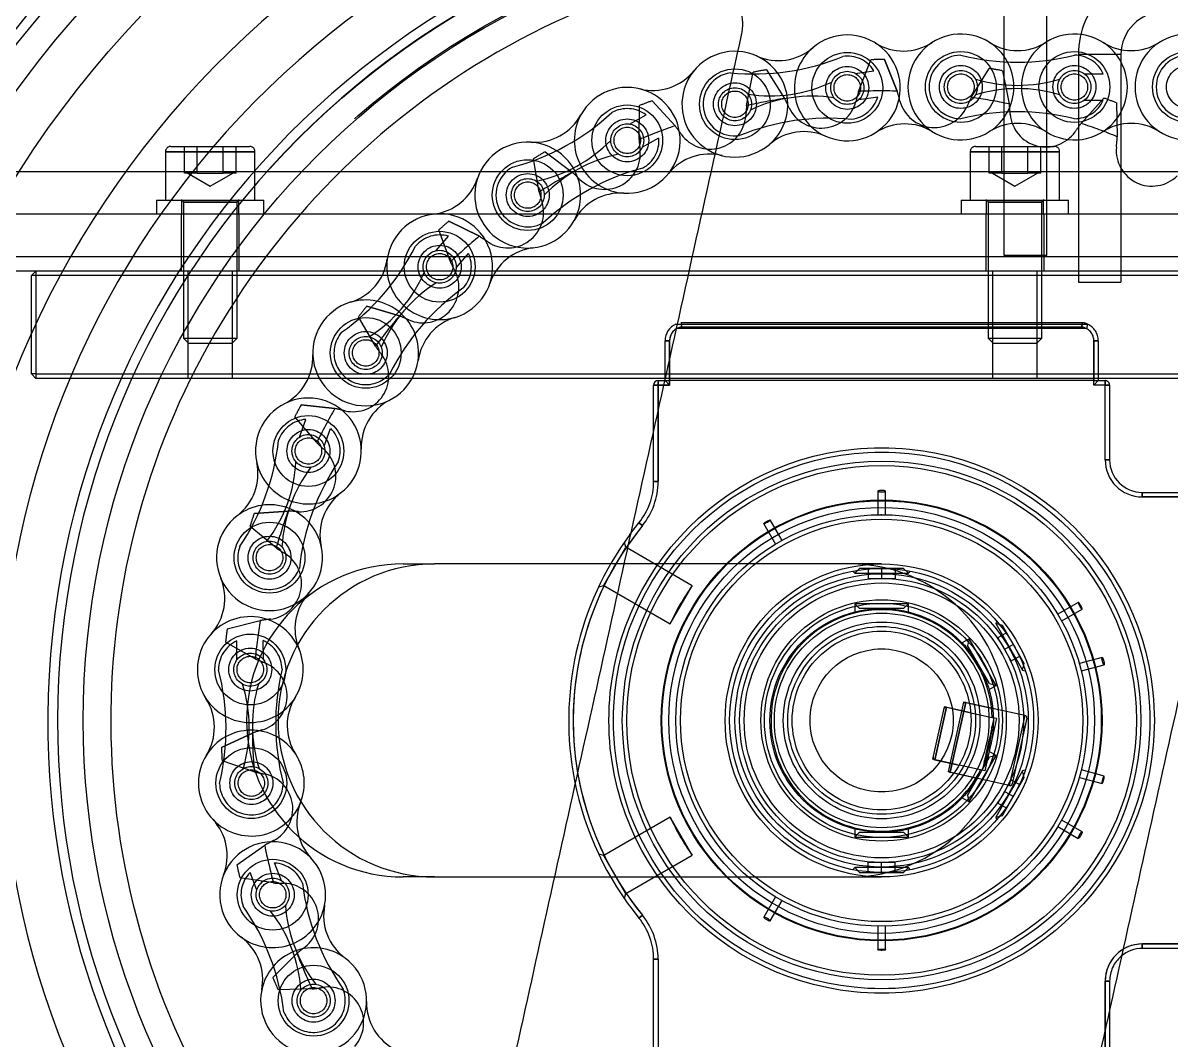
# Model space of a CAD drawing. Header units: metres. Extents: x 0 to 63075, y 0 to 44550.
# Drawn here: x 36282.5 to 36410.9, y 35128.5 to 35242.3 of the extents above; entities that cross this region are included whole.
import ezdxf

# ---------------------------------------------------------------- set-up
doc = ezdxf.new("R2010")
doc.units = ezdxf.units.M
doc.header["$LTSCALE"] = 75
doc.linetypes.add('DASHDOT', pattern=[25.4, 12.7, -6.35, 0, -6.35])
doc.linetypes.add('HIDDEN2', pattern=[4.7625, 3.175, -1.5875])
for name, color, linetype in [('SDM', 7, 'Continuous'), ('SFU', 3, 'DASHDOT'), ('SL4', 4, 'Continuous'), ('ST1', 7, 'HIDDEN2')]:
    doc.layers.add(name, color=color, linetype=linetype)

# ---------------------------------------------------------------- blocks, each defined once
blk = doc.blocks.new('A$Cf5e9a517')
at = {"layer": 'SFU'}
for p, q in [((243.05, 1672.83), (238.28, 1672.83)), ((238.28, 1672.83), (238.28, 1647.35)), ((243.05, 1672.83), (243.05, 1647.35)), ((238.28, 1647.35), (243.05, 1647.35))]:
    blk.add_line(p, q, dxfattribs=at)
for radius in [9.52, 4.76]:
    blk.add_arc((247.81, 1672.83), radius, 90, 180, dxfattribs=at)
at = {"layer": 'SL4'}
for p, q in [((197.23, 1659.71), (155.73, 1659.71)), ((196.17, 1654.95), (151.26, 1654.95)), ((195.11, 1650.19), (147.41, 1650.19)), ((194.65, 1648.1), (145.88, 1648.1)), ((194.76, 1648.6), (146.24, 1648.6)), ((193.26, 1642.67), (193.26, 1642.67)), ((192.06, 1636.35), (192.06, 1640.81)), ((192.06, 1640.81), (192.56, 1640.81)), ((192.56, 1640.81), (192.56, 1638.68)), ((192.06, 1636.6), (139.03, 1636.6)), ((139.28, 1637.1), (192.06, 1637.1)), ((190.78, 1630.68), (190.78, 1635.85)), ((190.78, 1635.85), (191.28, 1635.85)), ((191.28, 1636.35), (191.28, 1635.85)), ((191.28, 1636.35), (192.06, 1636.35)), ((191.28, 1635.85), (191.28, 1632.93)), ((191.93, 1635.85), (191.28, 1635.85)), ((185.97, 1615.85), (166.28, 1615.85)), ((150.96, 1606.8), (151.13, 1606.32)), ((166.28, 1580.85), (179.72, 1580.85)), ((245.43, 1573.35), (277.78, 1573.35)), ((245.43, 1573.35), (245.43, 1572.85)), ((277.78, 1572.85), (245.43, 1572.85)), ((241.78, 1566.02), (241.78, 1560.85)), ((241.28, 1560.85), (241.28, 1563.77))]:
    blk.add_line(p, q, dxfattribs=at)
for radius in [125, 123.91, 122.78, 119.69, 89.29, 22.5]:
    blk.add_circle((216.28, 1598.35), radius, dxfattribs=at)
for centre, radius, start, end in [((216.28, 1598.35), 104.46, 84.3462, 70.6241), ((216.28, 1598.35), 98.5, 84.1226, 70.8477), ((216.28, 1598.35), 93.24, 82.0495, 72.9208), ((216.28, 1598.35), 92.15, 81.133, 347.4851), ((216.28, 1598.35), 92.15, 347.4851, 73.8372), ((216.28, 1598.35), 86.21, 105.1574, 229.8129), ((216.28, 1598.35), 86.21, 285.1574, 49.8129), ((194.1, 1640.81), 2.04, 114.2281, 180), ((194.1, 1640.81), 1.54, 117.9755, 180), ((191.28, 1635.85), 0.5, 90, 180), ((216.28, 1598.35), 35, 143.5531, 191.1419), ((216.28, 1598.35), 34.5, 145.8074, 189.4111), ((166.28, 1598.35), 17.5, 90, 270), ((145.67, 1604.04), 5.92, 328.1062, 27.3101), ((155.72, 1597.78), 5.92, 148.1062, 212.9728), ((145.79, 1591.34), 5.92, 338.3918, 32.9728), ((245.43, 1569.2), 4.15, 90, 122.451), ((245.43, 1569.2), 3.65, 90, 130.4557)]:
    blk.add_arc(centre, radius, start, end, dxfattribs=at)
for points, knots in [([(200.62, 1674.99), (200.69, 1675.46), (200.82, 1676.4), (200.57, 1677.82), (199.98, 1679.13), (199.08, 1680.25), (197.92, 1681.11), (196.59, 1681.63), (195.15, 1681.83), (194.21, 1681.65), (193.74, 1681.56)], [0, 0, 0, 0, 0.124882, 0.250059, 0.375242, 0.500121, 0.625145, 0.750171, 0.87515, 1, 1, 1, 1]), ([(169.66, 1535.53), (170.95, 1541.33), (173.52, 1552.92), (177.38, 1570.32), (181.26, 1587.76), (185.14, 1605.26), (189.02, 1622.76), (192.9, 1640.2), (196.76, 1657.6), (199.33, 1669.2), (200.62, 1674.99)], [0, 0, 0, 0, 0.124879, 0.249755, 0.374717, 0.499956, 0.625212, 0.750198, 0.875098, 1, 1, 1, 1]), ([(262.9, 1661.17), (261.62, 1655.37), (259.04, 1643.78), (255.18, 1626.38), (251.31, 1608.94), (247.43, 1591.44), (243.54, 1573.94), (239.67, 1556.5), (235.81, 1539.1), (233.23, 1527.5), (231.95, 1521.71)], [0, 0, 0, 0, 0.124879, 0.249755, 0.374717, 0.499956, 0.625212, 0.750198, 0.875098, 1, 1, 1, 1])]:
    blk.add_open_spline(points, degree=3, knots=knots, dxfattribs=at)
at = {"layer": 'ST1'}
for p, q in [((230, 1650.35), (230, 1695.59)), ((234.76, 1650.35), (234.76, 1695.59)), ((213.7, 1668.7), (215.09, 1672.24)), ((216.59, 1672.25), (218.02, 1668.73)), ((218.02, 1668.73), (216.59, 1672.25)), ((201.18, 1667.11), (201.92, 1670.84)), ((203.39, 1671.12), (205.43, 1667.91)), ((213.32, 1670.71), (215.42, 1671.01)), ((226.31, 1668.03), (228.3, 1671.27)), ((229.78, 1671.01), (230.56, 1667.29)), ((238.94, 1670.67), (241.07, 1670.67)), ((213.74, 1667.78), (215.85, 1668.09)), ((238.59, 1665.12), (241.13, 1667.95)), ((189.15, 1663.31), (189.2, 1667.11)), ((190.61, 1667.65), (193.18, 1664.85)), ((193.18, 1664.85), (190.61, 1667.65)), ((238.94, 1667.71), (241.07, 1667.71)), ((242.54, 1667.43), (242.64, 1663.63)), ((188.09, 1665.05), (189.95, 1666.07)), ((189.51, 1662.46), (191.37, 1663.49)), ((136.19, 1661.95), (136.19, 1656.55)), ((136.21, 1661.95), (146.18, 1661.95)), ((146.18, 1661.95), (136.21, 1661.95)), ((136.79, 1662.55), (141.19, 1662.55)), ((138.3, 1659.55), (138.3, 1662.55)), ((139.74, 1659.55), (139.74, 1662.55)), ((141.19, 1662.55), (145.59, 1662.55)), ((142.64, 1659.55), (142.64, 1662.55)), ((144.09, 1659.55), (144.09, 1662.55)), ((146.19, 1656.55), (146.19, 1661.95)), ((178.64, 1661.95), (181.68, 1659.66)), ((226.19, 1661.95), (226.19, 1656.55)), ((236.18, 1661.95), (226.21, 1661.95)), ((226.21, 1661.95), (236.18, 1661.95)), ((226.79, 1662.55), (231.19, 1662.55)), ((228.3, 1659.55), (228.3, 1662.55)), ((229.74, 1659.55), (229.74, 1662.55)), ((231.19, 1662.55), (235.59, 1662.55)), ((232.64, 1659.55), (232.64, 1662.55)), ((234.09, 1659.55), (234.09, 1662.55)), ((236.19, 1656.55), (236.19, 1661.95)), ((177.98, 1657.42), (177.36, 1661.17)), ((381.19, 1659.71), (81.19, 1659.71)), ((155.73, 1659.71), (107.38, 1659.71)), ((139.02, 1659.55), (138.3, 1659.55)), ((138.68, 1659.55), (141.19, 1658.1)), ((139.74, 1659.55), (139.02, 1659.55)), ((139.74, 1659.55), (141.19, 1659.55)), ((141.19, 1659.55), (142.64, 1659.55)), ((141.19, 1658.1), (143.7, 1659.55)), ((143.37, 1659.55), (142.64, 1659.55)), ((144.09, 1659.55), (143.37, 1659.55)), ((262.58, 1659.71), (197.23, 1659.71)), ((229.02, 1659.55), (228.3, 1659.55)), ((228.68, 1659.55), (231.19, 1658.1)), ((229.74, 1659.55), (229.02, 1659.55)), ((229.74, 1659.55), (231.19, 1659.55)), ((231.19, 1659.55), (232.64, 1659.55)), ((231.19, 1658.1), (233.7, 1659.55)), ((233.37, 1659.55), (232.64, 1659.55)), ((234.09, 1659.55), (233.37, 1659.55)), ((135.19, 1656.55), (141.19, 1656.55)), ((135.19, 1656.55), (135.19, 1654.95)), ((137.99, 1656.55), (137.99, 1654.95)), ((141.19, 1656.55), (147.19, 1656.55)), ((144.39, 1654.95), (144.39, 1656.55)), ((147.19, 1654.95), (147.19, 1656.55)), ((225.19, 1656.55), (231.19, 1656.55)), ((225.19, 1656.55), (225.19, 1654.95)), ((227.99, 1656.55), (227.99, 1654.95)), ((231.19, 1656.55), (237.19, 1656.55)), ((234.39, 1654.95), (234.39, 1656.55)), ((237.19, 1654.95), (237.19, 1656.55)), ((138.19, 1656.3), (138.19, 1641.1)), ((144.15, 1656.3), (138.24, 1656.3)), ((138.24, 1656.3), (144.15, 1656.3)), ((144.19, 1641.1), (144.19, 1656.3)), ((228.19, 1656.3), (228.19, 1641.1)), ((228.24, 1656.3), (234.15, 1656.3)), ((234.15, 1656.3), (228.24, 1656.3)), ((234.19, 1641.1), (234.19, 1656.3)), ((151.26, 1654.95), (104.83, 1654.95)), ((137.94, 1654.95), (137.94, 1648.6)), ((144.44, 1648.6), (144.44, 1654.95)), ((167.89, 1654.2), (171.29, 1652.49)), ((171.29, 1652.49), (167.89, 1654.2)), ((261.52, 1654.95), (196.17, 1654.95)), ((227.94, 1654.95), (227.94, 1648.6)), ((234.44, 1648.6), (234.44, 1654.95)), ((168.05, 1649.63), (166.77, 1653.21)), ((166.45, 1650.89), (167.83, 1652.5)), ((378.19, 1650.19), (91.19, 1650.19)), ((147.41, 1650.19), (102.54, 1650.19)), ((168.69, 1648.97), (170.07, 1650.58)), ((260.47, 1650.19), (195.11, 1650.19)), ((234.76, 1650.35), (230, 1650.35)), ((146.24, 1648.6), (101.83, 1648.6)), ((121.69, 1648.6), (121.19, 1648.1)), ((121.19, 1637.1), (121.19, 1648.1)), ((121.69, 1648.1), (121.19, 1648.1)), ((121.69, 1648.6), (121.69, 1648.1)), ((145.88, 1648.1), (121.69, 1648.1)), ((121.69, 1648.1), (121.69, 1637.1)), ((138.69, 1648.6), (138.69, 1636.6)), ((143.69, 1636.6), (143.69, 1648.6)), ((260, 1648.1), (194.65, 1648.1)), ((260.11, 1648.6), (194.76, 1648.6)), ((228.69, 1648.6), (228.69, 1636.6)), ((233.69, 1636.6), (233.69, 1648.6)), ((158.7, 1644.67), (162.34, 1643.59)), ((162.34, 1643.59), (158.7, 1644.67)), ((159.67, 1640.2), (157.77, 1643.49)), ((193.26, 1642.67), (239.31, 1642.67)), ((238.73, 1642.83), (193.82, 1642.83)), ((238.73, 1642.83), (193.84, 1642.83)), ((193.84, 1642.83), (193.84, 1642.83)), ((193.9, 1642.33), (238.66, 1642.33)), ((238.66, 1642.33), (193.9, 1642.33)), ((193.9, 1642.33), (238.66, 1642.33)), ((238.73, 1642.83), (238.73, 1642.83)), ((239.31, 1642.67), (239.3, 1642.67)), ((138.19, 1641.1), (141.19, 1641.1)), ((138.19, 1641.1), (138.75, 1640.55)), ((141.19, 1641.1), (144.19, 1641.1)), ((143.64, 1640.55), (144.19, 1641.1)), ((239.19, 1642.17), (193.38, 1642.17)), ((228.19, 1641.1), (231.19, 1641.1)), ((228.19, 1641.1), (228.75, 1640.55)), ((231.19, 1641.1), (234.19, 1641.1)), ((233.64, 1640.55), (234.19, 1641.1)), ((138.75, 1640.55), (141.19, 1640.55)), ((141.19, 1640.55), (143.64, 1640.55)), ((192.06, 1640.81), (192.56, 1640.81)), ((192.56, 1640.81), (192.06, 1640.81)), ((192.56, 1640.81), (192.06, 1640.81)), ((192.06, 1640.81), (192.56, 1640.81)), ((192.06, 1640.81), (192.56, 1640.81)), ((192.56, 1640.81), (192.06, 1640.81)), ((192.56, 1640.81), (192.06, 1640.81)), ((192.56, 1636.35), (192.56, 1640.81)), ((192.56, 1635.85), (192.56, 1640.81)), ((228.75, 1640.55), (231.19, 1640.55)), ((231.19, 1640.55), (233.64, 1640.55)), ((240.01, 1635.85), (240.01, 1640.81)), ((240.51, 1640.81), (240.01, 1640.81)), ((240.51, 1640.81), (240.01, 1640.81)), ((240.01, 1640.81), (240.01, 1636.35)), ((240.01, 1640.81), (240.51, 1640.81)), ((240.01, 1640.81), (240.51, 1640.81)), ((240.51, 1640.81), (240.01, 1640.81)), ((240.51, 1640.81), (240.01, 1640.81)), ((240.01, 1640.81), (240.51, 1640.81)), ((240.01, 1640.81), (240.51, 1640.81)), ((240.51, 1640.81), (240.51, 1636.35)), ((192.56, 1638.68), (192.56, 1635.85)), ((121.69, 1637.1), (121.19, 1637.1)), ((121.19, 1637.1), (121.69, 1636.6)), ((121.69, 1637.1), (139.28, 1637.1)), ((121.69, 1637.1), (121.69, 1636.6)), ((139.03, 1636.6), (121.69, 1636.6)), ((191.28, 1635.85), (190.78, 1635.85)), ((190.78, 1635.85), (191.28, 1635.85)), ((191.28, 1635.85), (190.78, 1635.85)), ((191.28, 1635.85), (191.28, 1636.35)), ((191.28, 1636.35), (191.28, 1635.85)), ((191.28, 1635.85), (191.28, 1636.35)), ((191.28, 1635.85), (192.56, 1635.85)), ((191.28, 1625.06), (191.28, 1635.85)), ((192.56, 1635.85), (191.93, 1635.85)), ((192.06, 1637.1), (257.56, 1637.1)), ((257.45, 1636.6), (192.06, 1636.6)), ((192.06, 1636.35), (192.56, 1635.85)), ((192.06, 1636.35), (192.56, 1636.35)), ((240.01, 1636.35), (192.56, 1636.35)), ((240.51, 1636.35), (240.01, 1635.85)), ((240.01, 1636.35), (240.51, 1636.35)), ((241.28, 1635.85), (240.01, 1635.85)), ((240.51, 1636.35), (241.28, 1636.35)), ((241.28, 1636.35), (241.28, 1635.85)), ((241.28, 1635.85), (241.28, 1636.35)), ((241.28, 1636.35), (241.28, 1635.85)), ((241.28, 1635.85), (241.28, 1636.35)), ((241.28, 1627.5), (241.28, 1635.85)), ((241.78, 1635.85), (241.28, 1635.85)), ((241.28, 1635.85), (241.78, 1635.85)), ((241.78, 1635.85), (241.28, 1635.85)), ((241.28, 1635.85), (241.78, 1635.85)), ((241.78, 1635.85), (241.78, 1627.5)), ((151.35, 1633.64), (155.13, 1633.23)), ((155.13, 1633.23), (151.35, 1633.64)), ((153.11, 1629.42), (150.65, 1632.32)), ((151.16, 1630.03), (151.89, 1632.02)), ((191.28, 1632.93), (191.28, 1625.06)), ((153.94, 1629.02), (154.66, 1631.01)), ((190.78, 1625.06), (190.78, 1630.68)), ((241.78, 1627.5), (241.28, 1627.5)), ((241.28, 1627.5), (241.78, 1627.5)), ((241.78, 1627.5), (241.28, 1627.5)), ((241.28, 1627.5), (241.78, 1627.5)), ((190.78, 1625.06), (191.28, 1625.06)), ((191.28, 1625.06), (190.78, 1625.06)), ((190.78, 1625.06), (191.28, 1625.06)), ((191.28, 1625.06), (190.78, 1625.06)), ((215.86, 1623.99), (215.86, 1621.33)), ((216.71, 1621.36), (216.71, 1623.99)), ((245.43, 1623.85), (254.62, 1623.85)), ((245.43, 1623.85), (245.43, 1623.35)), ((245.43, 1623.35), (245.43, 1623.85)), ((245.43, 1623.85), (245.43, 1623.35)), ((245.43, 1623.35), (245.43, 1623.85)), ((245.43, 1623.35), (277.78, 1623.35)), ((254.51, 1623.35), (245.43, 1623.35)), ((146.1, 1621.48), (149.89, 1621.75)), ((149.89, 1621.75), (146.1, 1621.48)), ((188.13, 1619.14), (189.14, 1620.45)), ((189.14, 1620.45), (189.53, 1620.14)), ((189.53, 1620.14), (189.14, 1620.45)), ((189.14, 1620.45), (189.53, 1620.14)), ((189.53, 1620.14), (189.14, 1620.45)), ((203.82, 1620.77), (203.83, 1620.76)), ((205.15, 1618.49), (203.83, 1620.77)), ((216.31, 1621.36), (216.19, 1621.36)), ((148.58, 1617.64), (145.64, 1620.05)), ((189.53, 1620.14), (187.75, 1617.74)), ((203.1, 1620.34), (204.41, 1618.06)), ((187.67, 1617.71), (187.52, 1618.26)), ((186.44, 1615.58), (187.67, 1617.71)), ((195.1, 1613.42), (187.67, 1617.71)), ((162.76, 1615.85), (166.28, 1615.85)), ((185.21, 1613.45), (186.44, 1615.58)), ((216.28, 1615.85), (185.97, 1615.85)), ((213.82, 1615.35), (213.28, 1614.81)), ((218.74, 1615.35), (213.82, 1615.35)), ((214.78, 1615.35), (214.78, 1614.22)), ((216.28, 1615.35), (216.28, 1614.22)), ((217.78, 1615.35), (217.78, 1614.22)), ((219.28, 1614.81), (218.74, 1615.35)), ((213.06, 1615.03), (213.28, 1614.81)), ((213.28, 1614.81), (219.28, 1614.81)), ((214.78, 1614.22), (216.28, 1614.22)), ((216.28, 1614.22), (217.78, 1614.22)), ((219.28, 1614.81), (219.49, 1615.02)), ((184.66, 1613.3), (185.21, 1613.45)), ((185.21, 1613.45), (192.64, 1609.16)), ((192.64, 1609.16), (195.1, 1613.42)), ((238.27, 1611.54), (235.99, 1610.22)), ((219.28, 1611.39), (213.28, 1611.39)), ((213.28, 1611.39), (213.82, 1610.85)), ((213.28, 1611.39), (213.28, 1610.48)), ((218.74, 1610.85), (213.82, 1610.85)), ((218.74, 1610.85), (219.28, 1611.39)), ((219.28, 1610.49), (219.28, 1611.39)), ((236.42, 1609.49), (238.7, 1610.8)), ((143.09, 1608.58), (146.77, 1609.52)), ((229.11, 1609.47), (229.04, 1609.18)), ((229.04, 1609.18), (232.04, 1603.98)), ((229.78, 1608.98), (229.04, 1609.18)), ((232.23, 1604.72), (229.78, 1608.98)), ((230.25, 1608.15), (229.28, 1607.59)), ((229.28, 1607.59), (230.03, 1606.29)), ((146.22, 1605.24), (142.9, 1607.09)), ((144.18, 1605.13), (144.16, 1607.25)), ((147.14, 1605.16), (147.12, 1607.28)), ((226.08, 1607.47), (225.3, 1607.02)), ((226.08, 1607.47), (225.88, 1606.73)), ((228.34, 1602.47), (225.88, 1606.73)), ((229.08, 1602.27), (226.08, 1607.47)), ((231, 1606.85), (230.03, 1606.29)), ((230.03, 1606.29), (230.78, 1604.99)), ((231.75, 1605.55), (230.78, 1604.99)), ((240.94, 1605.4), (238.4, 1604.72)), ((232.04, 1603.98), (232.23, 1604.72)), ((232.04, 1603.98), (232.33, 1603.9)), ((238.62, 1603.89), (241.16, 1604.58)), ((228.34, 1602.47), (229.08, 1602.27)), ((228.29, 1601.82), (229.08, 1602.27)), ((225.45, 1600.41), (223.71, 1592.6)), ((223.96, 1592.55), (225.69, 1600.36)), ((225.69, 1600.36), (223.96, 1592.55)), ((223.96, 1592.55), (225.69, 1600.36)), ((225.69, 1600.36), (223.96, 1592.55)), ((232.28, 1598.9), (225.45, 1600.41)), ((225.69, 1600.36), (228.71, 1599.69)), ((223.28, 1599.87), (221.98, 1594.01)), ((222.22, 1593.96), (223.52, 1599.82)), ((223.52, 1599.82), (222.22, 1593.96)), ((226.07, 1599.25), (223.28, 1599.87)), ((223.52, 1599.82), (226.25, 1599.21)), ((226.25, 1599.21), (228.65, 1598.68)), ((228.84, 1598.64), (228.64, 1597.73)), ((228.65, 1598.68), (228.84, 1598.64)), ((229.14, 1598.57), (228.84, 1598.64)), ((232.28, 1598.9), (230.55, 1591.09)), ((232.28, 1598.9), (232.33, 1598.89)), ((229.14, 1598.57), (227.84, 1592.71)), ((232.52, 1598.59), (230.89, 1591.27)), ((142.44, 1595.34), (145.9, 1596.93)), ((145.9, 1596.93), (142.44, 1595.34)), ((229.08, 1594.43), (228.29, 1594.88)), ((146.12, 1592.62), (142.52, 1593.84)), ((224.77, 1593.39), (221.98, 1594.01)), ((222.22, 1593.96), (224.95, 1593.35)), ((225.88, 1589.97), (228.34, 1594.23)), ((226.08, 1589.23), (229.08, 1594.43)), ((227.74, 1593.68), (227.54, 1592.78)), ((229.08, 1594.43), (228.34, 1594.23)), ((230.55, 1591.09), (223.71, 1592.6)), ((223.96, 1592.55), (226.98, 1591.88)), ((227.35, 1592.82), (224.95, 1593.35)), ((227.54, 1592.78), (227.35, 1592.82)), ((227.84, 1592.71), (227.54, 1592.78)), ((232.04, 1592.72), (229.04, 1587.52)), ((232.33, 1592.8), (232.04, 1592.72)), ((232.23, 1591.98), (232.04, 1592.72)), ((241.16, 1592.12), (238.62, 1592.81)), ((229.78, 1587.72), (232.23, 1591.98)), ((230.78, 1591.71), (230.03, 1590.41)), ((230.6, 1591.08), (230.55, 1591.09)), ((231.75, 1591.15), (230.78, 1591.71)), ((238.4, 1591.98), (240.94, 1591.3)), ((225.3, 1589.68), (226.08, 1589.23)), ((225.88, 1589.97), (226.08, 1589.23)), ((230.03, 1590.41), (229.28, 1589.11)), ((231, 1589.85), (230.03, 1590.41)), ((230.25, 1588.55), (229.28, 1589.11)), ((192.64, 1587.54), (185.21, 1583.25)), ((195.1, 1583.28), (192.64, 1587.54)), ((229.04, 1587.52), (229.78, 1587.72)), ((229.04, 1587.52), (229.11, 1587.23)), ((238.7, 1585.9), (236.42, 1587.21)), ((213.28, 1586.22), (213.28, 1585.31)), ((213.82, 1585.85), (213.28, 1585.31)), ((213.82, 1585.85), (218.74, 1585.85)), ((219.28, 1585.31), (218.74, 1585.85)), ((219.28, 1585.31), (219.28, 1586.21)), ((235.99, 1586.48), (238.27, 1585.16)), ((213.28, 1585.31), (219.28, 1585.31)), ((144.17, 1582.21), (147.28, 1584.39)), ((185.21, 1583.25), (184.66, 1583.4)), ((187.67, 1578.99), (185.21, 1583.25)), ((187.67, 1578.99), (195.1, 1583.28)), ((149.15, 1580.43), (148.39, 1582.41)), ((216.28, 1582.47), (214.78, 1582.47)), ((214.78, 1581.35), (214.78, 1582.47)), ((216.28, 1581.35), (216.28, 1582.47)), ((217.78, 1582.47), (216.28, 1582.47)), ((217.78, 1581.35), (217.78, 1582.47)), ((148.27, 1580.18), (144.51, 1580.75)), ((146.4, 1579.36), (145.64, 1581.34)), ((166.28, 1580.85), (162.76, 1580.85)), ((179.72, 1580.85), (216.28, 1580.85)), ((213.28, 1581.89), (213.06, 1581.67)), ((219.28, 1581.89), (213.28, 1581.89)), ((213.28, 1581.89), (213.82, 1581.35)), ((213.82, 1581.35), (218.74, 1581.35)), ((218.74, 1581.35), (219.28, 1581.89)), ((219.49, 1581.68), (219.28, 1581.89)), ((187.52, 1578.44), (187.67, 1578.99)), ((204.41, 1578.64), (203.1, 1576.36)), ((203.83, 1575.93), (205.15, 1578.21)), ((189.53, 1576.56), (189.14, 1576.25)), ((189.14, 1576.25), (189.53, 1576.56)), ((189.53, 1576.56), (189.14, 1576.25)), ((189.14, 1576.25), (189.53, 1576.56)), ((215.86, 1575.37), (215.86, 1572.71)), ((216.71, 1572.71), (216.71, 1575.34)), ((277.78, 1573.35), (245.43, 1573.35)), ((245.43, 1572.85), (245.43, 1573.35)), ((245.43, 1573.35), (245.43, 1572.85)), ((245.43, 1572.85), (245.43, 1573.35)), ((148.21, 1569.59), (150.88, 1572.29)), ((150.88, 1572.29), (148.21, 1569.59)), ((191.28, 1571.64), (190.78, 1571.64)), ((190.78, 1560.85), (190.78, 1571.64)), ((190.78, 1571.64), (191.28, 1571.64)), ((191.28, 1571.64), (190.78, 1571.64)), ((190.78, 1571.64), (191.28, 1571.64)), ((191.28, 1571.64), (191.28, 1560.85)), ((241.28, 1569.2), (241.78, 1569.2)), ((241.78, 1569.2), (241.28, 1569.2)), ((241.28, 1569.2), (241.28, 1560.85)), ((241.28, 1569.2), (241.78, 1569.2)), ((241.78, 1569.2), (241.28, 1569.2)), ((241.28, 1563.77), (241.28, 1569.2)), ((241.78, 1569.2), (241.78, 1566.02)), ((152.61, 1568.33), (148.81, 1568.21))]:
    blk.add_line(p, q, dxfattribs=at)
at = {"layer": 'ST1', "flags": 128}
for points in [[(203.83, 1620.75), (203.8, 1620.7), (203.72, 1620.64), (203.62, 1620.57), (203.5, 1620.49), (203.38, 1620.43), (203.26, 1620.37), (203.17, 1620.34), (203.11, 1620.33), (203.09, 1620.35), (203.12, 1620.39), (203.18, 1620.45), (203.27, 1620.52), (203.39, 1620.59), (203.51, 1620.66), (203.63, 1620.72), (203.73, 1620.76), (203.8, 1620.77), (203.82, 1620.77), (203.82, 1620.77)], [(203.83, 1575.94), (203.83, 1575.95), (203.8, 1576), (203.72, 1576.06), (203.62, 1576.13), (203.5, 1576.21), (203.38, 1576.27), (203.26, 1576.33), (203.17, 1576.36), (203.11, 1576.37), (203.09, 1576.35), (203.12, 1576.31), (203.18, 1576.25), (203.27, 1576.18), (203.39, 1576.11), (203.51, 1576.04), (203.63, 1575.98), (203.73, 1575.94), (203.8, 1575.93), (203.82, 1575.93), (203.82, 1575.93)]]:
    blk.add_lwpolyline(points, dxfattribs=at)
at = {"layer": 'ST1'}
for centre, radius in [((216.28, 1598.35), 114.33), ((216.28, 1598.35), 92.13), ((216.28, 1598.35), 89.45), ((225.14, 1669.19), 3.96), ((237.84, 1669.19), 3.96), ((250.54, 1669.19), 3.96), ((212.44, 1669.09), 3.96), ((199.87, 1667.26), 3.96), ((212.44, 1669.09), 2.4), ((212.44, 1669.09), 1.85), ((212.44, 1669.09), 1.48), ((225.14, 1669.19), 2.4), ((225.14, 1669.19), 1.85), ((225.14, 1669.19), 1.48), ((237.84, 1669.19), 2.4), ((237.84, 1669.19), 1.85), ((237.84, 1669.19), 1.48), ((250.54, 1669.19), 2.4), ((199.87, 1667.26), 2.4), ((199.87, 1667.26), 1.85), ((199.87, 1667.26), 1.48), ((187.83, 1663.22), 3.96), ((187.83, 1663.22), 2.4), ((187.83, 1663.22), 1.84), ((187.83, 1663.22), 1.48), ((176.7, 1657.1), 3.96), ((176.7, 1657.1), 2.4), ((176.7, 1657.1), 1.84), ((176.7, 1657.1), 1.48), ((166.85, 1649.09), 3.96), ((166.85, 1649.09), 2.4), ((166.85, 1649.09), 1.84), ((166.85, 1649.09), 1.48), ((158.58, 1639.45), 3.96), ((158.58, 1639.45), 2.4), ((158.58, 1639.45), 1.85), ((158.58, 1639.45), 1.48), ((152.17, 1628.48), 3.96), ((152.17, 1628.48), 2.4), ((152.17, 1628.48), 1.84), ((152.17, 1628.48), 1.48), ((216.28, 1598.35), 30.5), ((216.28, 1598.35), 30.5), ((216.28, 1598.35), 30.5), ((216.28, 1598.35), 30.5), ((216.28, 1598.35), 30), ((216.28, 1598.35), 29), ((216.28, 1598.35), 28.5), ((216.28, 1598.35), 24.65), ((216.28, 1598.35), 24.57), ((216.28, 1598.35), 23.81), ((216.28, 1598.35), 23.81), ((216.28, 1598.35), 23.81), ((216.28, 1598.35), 23.81), ((147.82, 1616.55), 3.96), ((216.28, 1598.35), 23.01), ((147.82, 1616.55), 2.4), ((147.82, 1616.55), 1.84), ((147.82, 1616.55), 1.48), ((216.28, 1598.35), 17.5), ((216.28, 1598.35), 17), ((216.28, 1598.35), 16.4), ((216.28, 1598.35), 15.88), ((216.28, 1598.35), 15.37), ((216.28, 1598.35), 13.5), ((216.28, 1598.35), 13.5), ((216.28, 1598.35), 13.1), ((216.28, 1598.35), 13.1), ((216.28, 1598.35), 13.1), ((216.28, 1598.35), 13.1), ((216.28, 1598.35), 12.5), ((216.28, 1598.35), 12), ((216.28, 1598.35), 11), ((145.67, 1604.04), 3.96), ((216.28, 1598.35), 10.5), ((216.28, 1598.35), 10), ((145.67, 1604.04), 2.4), ((216.28, 1598.35), 8), ((145.67, 1604.04), 1.85), ((145.67, 1604.04), 1.48), ((145.79, 1591.34), 3.96), ((145.79, 1591.34), 2.4), ((145.79, 1591.34), 1.85), ((145.79, 1591.34), 1.48), ((148.18, 1578.86), 3.96), ((148.18, 1578.86), 2.4), ((148.18, 1578.86), 1.85), ((148.18, 1578.86), 1.48), ((152.75, 1567.01), 3.96), ((152.75, 1567.01), 2.4), ((152.75, 1567.01), 1.85), ((152.75, 1567.01), 1.48)]:
    blk.add_circle(centre, radius, dxfattribs=at)
for centre, radius, start, end in [((212.44, 1669.09), 5.92, 245.8211, 130.6877), ((225.14, 1669.19), 5.92, 57.5667, 302.4333), ((237.84, 1669.19), 5.92, 237.5667, 122.4333), ((250.54, 1669.19), 5.92, 57.5667, 302.4333), ((199.87, 1667.26), 5.92, 65.8211, 310.6877), ((204.72, 1678.06), 5.92, 245.8211, 310.6877), ((212.44, 1669.09), 5.92, 130.6877, 245.8211), ((218.7, 1679.13), 5.92, 238.0379, 302.9045), ((231.49, 1679.18), 5.92, 237.5667, 302.4333), ((225.14, 1669.19), 5.92, 302.4333, 57.5667), ((237.84, 1669.19), 5.92, 122.4333, 237.5667), ((244.19, 1679.18), 5.92, 237.5667, 302.4333), ((201.98, 1696.97), 26.32, 264.2946, 292.2143), ((199.87, 1667.26), 5.92, 310.6877, 65.8211), ((212.44, 1669.09), 3.55, 32.8078, 98.2544), ((216.28, 1598.35), 73.9, 89.7608, 90.9238), ((225.14, 1669.19), 3.55, 90, 270), ((231.49, 1698.29), 26.32, 256.0401, 283.9599), ((237.84, 1669.19), 3.55, 24.5534, 90), ((250.54, 1669.19), 3.55, 90, 270), ((190.67, 1674.72), 5.92, 256.1067, 320.9733), ((199.87, 1667.26), 3.55, 98.2544, 278.2544), ((216.28, 1598.35), 73.9, 100.0465, 101.2095), ((216.28, 1598.35), 73.9, 79.4751, 80.638), ((203.81, 1684.36), 16.17, 261.2474, 295.2614), ((231.49, 1685.54), 16.17, 252.993, 287.007), ((187.83, 1663.22), 5.92, 266.3924, 151.259), ((208.5, 1651.99), 16.17, 81.2474, 115.2614), ((212.44, 1669.09), 3.55, 278.2544, 343.701), ((233.79, 1662.86), 20.92, 163.7743, 166.9516), ((216.28, 1598.35), 70.4, 88.5839, 92.1006), ((198.01, 1662.64), 20.92, 13.7329, 16.9102), ((245.03, 1658.69), 20.92, 153.4886, 156.6659), ((216.28, 1598.35), 70.4, 78.2982, 81.8149), ((231.49, 1652.84), 16.17, 72.993, 107.007), ((216.28, 1598.35), 73.9, 69.1893, 70.3523), ((187.83, 1663.22), 3.55, 53.379, 118.8257), ((216.28, 1598.35), 73.9, 110.3322, 111.4952), ((221.99, 1664.95), 20.92, 174.0601, 177.2373), ((216.28, 1598.35), 70.4, 98.8696, 102.3863), ((186.82, 1658.35), 20.92, 24.0186, 27.1959), ((209.54, 1668.59), 4, 205.5552, 345.4151), ((222.19, 1668.66), 4, 195.2694, 335.1294), ((209.78, 1664.87), 20.92, 3.4472, 6.6245), ((237.84, 1669.19), 3.55, 270, 335.4466), ((168.24, 1685.65), 26.32, 284.8658, 312.7855), ((177.45, 1668.92), 5.92, 266.3924, 331.259), ((187.83, 1663.22), 5.92, 151.259, 266.3924), ((197.1, 1666.25), 4, 215.8409, 355.7008), ((210.33, 1639.38), 26.32, 84.2946, 112.2143), ((231.49, 1640.09), 26.32, 76.0401, 103.9599), ((234.65, 1666.48), 4, 184.9837, 324.8437), ((216.28, 1598.35), 70.4, 109.1553, 112.6721), ((176.58, 1652.12), 20.92, 34.3043, 37.4816), ((207.59, 1658.28), 5.92, 65.8211, 130.6877), ((218.87, 1659.14), 5.92, 58.0379, 122.9045), ((231.49, 1659.2), 5.92, 57.5667, 122.4333), ((255.34, 1652.59), 20.92, 143.2029, 146.3802), ((216.28, 1598.35), 70.4, 68.0125, 71.5292), ((244.19, 1659.2), 5.92, 57.5667, 122.4333), ((176.7, 1657.1), 5.92, 86.3924, 331.259), ((176.7, 1657.1), 5.92, 331.259, 86.3923), ((174.38, 1674.49), 16.17, 281.8187, 315.8327), ((210.01, 1664.9), 20.92, 184.3458, 187.523), ((187.83, 1663.22), 3.55, 298.8257, 4.2723), ((221.76, 1664.97), 20.92, 353.1615, 356.3388), ((136.79, 1661.95), 0.6, 90, 180), ((145.59, 1661.95), 0.6, 0, 90), ((216.28, 1598.35), 73.9, 120.6179, 121.7809), ((190.15, 1645.84), 16.17, 101.8187, 135.8327), ((185.29, 1661.74), 4, 226.1266, 5.9865), ((197.03, 1655.77), 5.92, 76.1067, 140.9733), ((226.79, 1661.95), 0.6, 90, 180), ((235.59, 1661.95), 0.6, 0, 90), ((246.52, 1662.1), 4, 174.698, 314.5579), ((165.47, 1660.85), 5.92, 276.678, 341.5446), ((176.7, 1657.1), 3.55, 118.8257, 298.8257), ((216.28, 1598.35), 70.4, 119.441, 122.9578), ((196.29, 1634.67), 26.32, 104.8658, 132.7855), ((167.62, 1644.17), 20.92, 44.5901, 47.7673), ((137.94, 1656.3), 0.25, 0, 90), ((144.44, 1656.3), 0.25, 90, 180), ((198.23, 1662.71), 20.92, 194.6315, 197.8088), ((187.08, 1651.41), 5.92, 86.3924, 151.259), ((227.94, 1656.3), 0.25, 0, 90), ((234.44, 1656.3), 0.25, 90, 180), ((174.47, 1655.19), 4, 236.4123, 16.2722), ((166.85, 1649.09), 5.92, 286.9636, 171.8303), ((216.28, 1598.35), 73.9, 130.9036, 132.0666), ((166.85, 1649.09), 3.55, 73.9503, 139.3969), ((140.62, 1663.2), 26.32, 305.4371, 333.3568), ((216.28, 1598.35), 70.4, 129.7268, 133.2435), ((160.22, 1634.74), 20.92, 54.8758, 58.0531), ((166.85, 1649.09), 3.55, 319.3969, 24.8436), ((178.08, 1645.34), 5.92, 96.678, 161.5446), ((155.13, 1650.77), 5.92, 286.9636, 351.8303), ((166.85, 1649.09), 5.92, 171.8302, 286.9636), ((187.02, 1658.45), 20.92, 204.9172, 208.0945), ((150.3, 1654.91), 16.17, 302.3899, 336.4039), ((164.99, 1646.81), 4, 246.698, 26.5579), ((175.13, 1633.63), 16.17, 122.3899, 156.4039), ((184.81, 1625.33), 26.32, 125.4371, 153.3568), ((158.58, 1639.45), 5.92, 106.9636, 351.8303), ((158.58, 1639.45), 5.92, 351.8302, 106.9636), ((216.28, 1598.35), 73.9, 141.1893, 142.3523), ((216.28, 1598.35), 70.4, 140.0125, 143.5292), ((154.62, 1624.15), 20.92, 65.1615, 68.3388), ((170.3, 1637.76), 5.92, 106.9636, 171.8303), ((194.1, 1640.81), 1.54, 97.2856, 180), ((194.1, 1640.81), 1.54, 97.2757, 180), ((194.1, 1640.81), 1.54, 97.2757, 180), ((194.1, 1640.81), 1.54, 97.2757, 180), ((238.47, 1640.81), 1.54, 0, 82.7144), ((238.47, 1640.81), 1.54, 0, 82.7243), ((238.47, 1640.81), 1.54, 0, 82.7243), ((238.47, 1640.81), 1.54, 0, 82.7243), ((238.47, 1640.81), 2.04, 65.7719, 82.6267), ((238.47, 1640.81), 2.04, 0, 65.7719), ((158.58, 1639.45), 3.55, 139.3969, 319.3969), ((194.1, 1640.81), 1.54, 117.9755, 180), ((194.1, 1640.81), 1.54, 117.9755, 180), ((194.1, 1640.81), 1.54, 117.9755, 180), ((238.47, 1640.81), 1.54, 0, 62.0245), ((238.47, 1640.81), 1.54, 0, 62.0245), ((238.47, 1640.81), 1.54, 0, 62.0245), ((238.47, 1640.81), 1.54, 0, 62.0245), ((176.76, 1652.26), 20.92, 215.2029, 218.3802), ((146.75, 1639.01), 5.92, 297.2493, 2.1159), ((157.16, 1636.87), 4, 256.9837, 36.8437), ((241.28, 1635.85), 0.5, 0, 90), ((152.17, 1628.48), 5.92, 307.5349, 192.4015), ((216.28, 1598.35), 73.9, 151.4751, 152.638), ((164, 1628.92), 5.92, 117.2493, 182.1159), ((152.17, 1628.48), 3.55, 94.5216, 159.9682), ((216.28, 1598.35), 70.4, 150.2982, 153.8149), ((151.01, 1612.72), 20.92, 75.4472, 78.6245), ((152.17, 1628.48), 3.55, 339.9682, 45.4149), ((122.66, 1632.48), 26.32, 326.0084, 353.9281), ((167.77, 1644.33), 20.92, 225.4886, 228.6659), ((151.24, 1625.69), 4, 267.2694, 47.1294), ((140.61, 1625.94), 5.92, 307.5349, 12.4015), ((152.17, 1628.48), 5.92, 192.4015, 307.5349), ((134.63, 1628.12), 16.17, 322.9612, 356.9752), ((177.33, 1612.55), 26.32, 146.0084, 173.9281), ((245.43, 1627.5), 4.15, 180, 270), ((245.43, 1627.5), 4.15, 180, 270), ((245.43, 1627.5), 4.15, 180, 270), ((245.43, 1627.5), 4.15, 180, 270), ((245.43, 1627.5), 3.65, 180, 270), ((165.36, 1616.92), 16.17, 142.9612, 176.9752), ((183.48, 1625.06), 7.3, 320.8426, 0), ((183.48, 1625.06), 7.8, 320.8426, 0), ((183.48, 1625.06), 7.8, 320.8426, 0), ((183.48, 1625.06), 7.8, 320.8426, 0), ((183.48, 1625.06), 7.8, 320.8426, 0), ((159.38, 1619.09), 5.92, 127.5349, 192.4015), ((147.82, 1616.55), 5.92, 12.4015, 127.5349), ((216.28, 1598.35), 70.4, 160.5839, 164.1006), ((149.49, 1600.84), 20.92, 85.7329, 88.9102), ((147.82, 1616.55), 5.92, 127.5349, 12.4015), ((216.28, 1598.35), 73.9, 161.7608, 162.9238), ((216.28, 1598.35), 34.5, 140.8426, 219.1574), ((216.28, 1598.35), 34.5, 140.8426, 219.1574), ((216.28, 1598.35), 34.5, 140.8426, 219.1574), ((147.82, 1616.55), 3.55, 159.9682, 339.9682), ((147.4, 1613.64), 4, 277.5552, 57.4151), ((160.34, 1634.93), 20.92, 235.7743, 238.9516), ((162.76, 1598.35), 17.5, 90, 270), ((212.76, 1598.35), 17.5, 270, 90), ((136.9, 1611.99), 5.92, 317.8205, 22.6872), ((216.28, 1598.35), 26, 144.5736, 155.4264), ((156.59, 1608.6), 5.92, 137.8205, 197.7448), ((216.28, 1598.35), 12.37, 1.5148, 333.4555), ((145.67, 1604.04), 5.92, 27.3101, 212.9728), ((216.28, 1598.35), 70.4, 170.8696, 174.3863), ((150.12, 1588.87), 20.92, 96.0186, 99.1959), ((216.28, 1598.35), 73.9, 172.0465, 173.2095), ((145.67, 1604.04), 3.55, 115.0928, 180.5395), ((145.67, 1604.04), 3.55, 0.5395, 65.9861), ((154.71, 1624.36), 20.92, 246.0601, 249.2373), ((116.64, 1597.41), 26.32, 346.5796, 14.4993), ((145.78, 1601.09), 4, 287.8409, 67.7008), ((174.83, 1597.96), 26.32, 166.5796, 194.4993), ((129.38, 1597.53), 16.17, 343.5325, 17.5465), ((162.08, 1597.84), 16.17, 163.5325, 197.5465), ((145.67, 1604.04), 5.92, 212.9728, 328.1062), ((135.74, 1597.59), 5.92, 328.1062, 32.9728), ((225.64, 1600.11), 0.25, 77.4851, 167.4851), ((223.47, 1599.57), 0.25, 77.4851, 167.4851), ((232.28, 1598.64), 0.25, 347.4851, 77.4851), ((216.28, 1598.35), 12.37, 337.838, 357.1322), ((145.79, 1591.34), 5.92, 32.9728, 148.1061), ((152.87, 1577.21), 20.92, 106.3043, 109.4816), ((216.28, 1598.35), 70.4, 181.1553, 184.6721), ((216.28, 1598.35), 73.9, 182.3322, 183.4952), ((145.79, 1591.34), 5.92, 148.1062, 338.3918), ((222.28, 1594.2), 0.25, 167.4851, 257.4851), ((151.05, 1612.94), 20.92, 256.3458, 259.523), ((146.42, 1588.46), 4, 298.1266, 77.9865), ((216.28, 1598.35), 34.5, 189.4111, 219.1574), ((224.01, 1592.79), 0.25, 167.4851, 257.4851), ((145.79, 1591.34), 3.55, 180.5395, 0.5395), ((216.28, 1598.35), 35, 191.1419, 219.1574), ((230.65, 1591.32), 0.25, 257.4851, 347.4851), ((156.8, 1586.98), 5.92, 158.3918, 223.2584), ((137.17, 1583.22), 5.92, 338.3918, 43.2584), ((216.28, 1598.35), 26, 204.5736, 215.4264), ((148.18, 1578.86), 5.92, 348.6774, 233.5441), ((157.67, 1566.23), 20.92, 116.5901, 119.7673), ((216.28, 1598.35), 70.4, 191.441, 194.9578), ((216.28, 1598.35), 73.9, 192.6179, 193.7809), ((148.18, 1578.86), 3.55, 21.1108, 86.5574), ((148.18, 1578.86), 3.55, 135.6641, 201.1108), ((149.5, 1601.06), 20.92, 266.6315, 269.8088), ((149.31, 1576.15), 4, 308.4123, 88.2722), ((177.61, 1583.42), 26.32, 187.1509, 215.0706), ((148.18, 1578.86), 5.92, 233.5441, 348.6774), ((123.32, 1562.46), 26.32, 7.1509, 35.0706), ((135.21, 1567.05), 16.17, 4.1038, 38.1178), ((165.72, 1578.83), 16.17, 184.1038, 218.1178), ((159.79, 1576.54), 5.92, 168.6774, 233.5441), ((183.48, 1571.64), 7.3, 0, 39.1574), ((183.48, 1571.64), 7.8, 0, 39.1574), ((183.48, 1571.64), 7.8, 0, 39.1574), ((183.48, 1571.64), 7.8, 0, 39.1574), ((183.48, 1571.64), 7.8, 0, 39.1574), ((141.14, 1569.34), 5.92, 348.6774, 53.5441), ((152.75, 1567.01), 5.92, 53.5441, 168.6774), ((164.35, 1556.28), 20.92, 126.8758, 130.0531), ((245.43, 1569.2), 4.15, 90, 180), ((245.43, 1569.2), 4.15, 90, 180), ((245.43, 1569.2), 4.15, 90, 180), ((152.75, 1567.01), 5.92, 168.6774, 53.5441), ((216.28, 1598.35), 70.4, 201.7268, 205.2435), ((245.43, 1569.2), 4.15, 122.451, 180), ((245.43, 1569.2), 3.65, 130.4557, 180), ((216.28, 1598.35), 73.9, 202.9036, 204.0666), ((152.75, 1567.01), 3.55, 201.1108, 21.1108), ((150.09, 1589.09), 20.92, 276.9172, 280.0945), ((154.35, 1564.54), 4, 318.698, 98.5579), ((164.59, 1566.8), 5.92, 178.9631, 243.8297)]:
    blk.add_arc(centre, radius, start, end, dxfattribs=at)
for points, knots in [([(193.84, 1642.83), (193.84, 1642.83), (193.84, 1642.81), (193.86, 1642.7), (193.88, 1642.53), (193.89, 1642.4), (193.9, 1642.34)], [0, 0, 0, 0, 0.25, 0.5, 0.75, 1, 1, 1, 1]), ([(238.73, 1642.83), (238.73, 1642.83), (238.72, 1642.81), (238.71, 1642.7), (238.69, 1642.53), (238.67, 1642.4), (238.66, 1642.34)], [0, 0, 0, 0, 0.25, 0.5, 0.75, 1, 1, 1, 1]), ([(238.66, 1642.33), (238.67, 1642.4), (238.69, 1642.53), (238.71, 1642.7), (238.72, 1642.81), (238.73, 1642.83), (238.73, 1642.83)], [0, 0, 0, 0, 0.25, 0.5, 0.75, 1, 1, 1, 1]), ([(239.31, 1642.67), (239.3, 1642.66), (239.3, 1642.65), (239.28, 1642.56), (239.25, 1642.43), (239.22, 1642.3), (239.2, 1642.21), (239.19, 1642.17), (239.19, 1642.17)], [0, 0, 0, 0, 0.212749, 0.425425, 0.640195, 0.859685, 0.99159, 1, 1, 1, 1]), ([(216.52, 1623.93), (216.48, 1623.93), (216.39, 1623.92), (216.25, 1623.92), (216.11, 1623.92), (215.99, 1623.94), (215.9, 1623.95), (215.85, 1623.98), (215.86, 1624), (215.91, 1624.03), (216, 1624.04), (216.13, 1624.06), (216.27, 1624.06), (216.42, 1624.06), (216.54, 1624.05), (216.64, 1624.03), (216.7, 1624.01), (216.71, 1623.98), (216.68, 1623.96), (216.61, 1623.94), (216.54, 1623.93), (216.52, 1623.93)], [0, 0, 0, 0, 0.052844, 0.1057, 0.158311, 0.211029, 0.264269, 0.318229, 0.372799, 0.427598, 0.482131, 0.536024, 0.589192, 0.641877, 0.694517, 0.747562, 0.801289, 0.855692, 0.910468, 0.96514, 1, 1, 1, 1]), ([(215.86, 1621.36), (215.86, 1621.36), (215.85, 1621.36), (215.88, 1621.36), (215.95, 1621.36), (216.06, 1621.36), (216.18, 1621.36), (216.25, 1621.36), (216.28, 1621.36)], [0, 0, 0, 0, 0.00663, 0.2213, 0.435971, 0.650674, 0.86539, 1, 1, 1, 1]), ([(216.28, 1621.36), (216.33, 1621.36), (216.43, 1621.36), (216.55, 1621.36), (216.65, 1621.36), (216.7, 1621.36), (216.72, 1621.36), (216.69, 1621.36), (216.69, 1621.36)], [0, 0, 0, 0, 0.185294, 0.370587, 0.5559, 0.741226, 0.92653, 1, 1, 1, 1]), ([(238.44, 1611.38), (238.46, 1611.34), (238.51, 1611.27), (238.58, 1611.15), (238.64, 1611.03), (238.69, 1610.92), (238.71, 1610.84), (238.71, 1610.8), (238.68, 1610.8), (238.63, 1610.84), (238.56, 1610.92), (238.49, 1611.03), (238.41, 1611.15), (238.35, 1611.28), (238.3, 1611.39), (238.27, 1611.48), (238.26, 1611.53), (238.28, 1611.55), (238.33, 1611.52), (238.38, 1611.46), (238.42, 1611.4), (238.44, 1611.38)], [0, 0, 0, 0, 0.0527636, 0.1055368, 0.1581379, 0.2109437, 0.2643315, 0.3184369, 0.3730907, 0.427875, 0.4823005, 0.5360365, 0.5890685, 0.6416954, 0.6943829, 0.7475617, 0.8014542, 0.8559799, 0.9107777, 0.9653556, 1, 1, 1, 1]), ([(240.92, 1605.29), (240.92, 1605.25), (240.93, 1605.18), (240.96, 1605.05), (240.99, 1604.91), (241.04, 1604.78), (241.08, 1604.67), (241.12, 1604.6), (241.15, 1604.57), (241.17, 1604.58), (241.18, 1604.65), (241.17, 1604.75), (241.15, 1604.88), (241.11, 1605.02), (241.07, 1605.15), (241.03, 1605.27), (240.99, 1605.35), (240.95, 1605.4), (240.93, 1605.4), (240.92, 1605.35), (240.92, 1605.31), (240.92, 1605.29)], [0, 0, 0, 0, 0.0533274, 0.106675, 0.1595624, 0.2121581, 0.2649369, 0.31829, 0.3723664, 0.4270057, 0.481794, 0.5362414, 0.5900111, 0.6430761, 0.6957203, 0.7483989, 0.8015434, 0.8553904, 0.9098821, 0.9646765, 1, 1, 1, 1]), ([(228.64, 1597.73), (228.43, 1596.79), (228.13, 1595.44), (227.84, 1594.1), (227.74, 1593.68)], [0, 0, 0, 0, 0.692103, 1, 1, 1, 1]), ([(240.92, 1591.41), (240.92, 1591.45), (240.93, 1591.52), (240.96, 1591.65), (240.99, 1591.79), (241.04, 1591.92), (241.08, 1592.03), (241.12, 1592.1), (241.15, 1592.13), (241.17, 1592.12), (241.18, 1592.05), (241.17, 1591.95), (241.15, 1591.82), (241.11, 1591.68), (241.07, 1591.55), (241.03, 1591.43), (240.99, 1591.35), (240.95, 1591.3), (240.93, 1591.3), (240.92, 1591.35), (240.92, 1591.39), (240.92, 1591.41)], [0, 0, 0, 0, 0.053327, 0.106675, 0.159562, 0.212158, 0.264937, 0.31829, 0.372366, 0.427006, 0.481794, 0.536241, 0.590011, 0.643076, 0.69572, 0.748399, 0.801543, 0.85539, 0.909882, 0.964677, 1, 1, 1, 1]), ([(213.59, 1586.15), (213.51, 1586.16), (213.31, 1586.21), (213.29, 1586.21), (213.28, 1586.22)], [0, 0, 0, 0, 0.357011, 1, 1, 1, 1]), ([(219.24, 1586.21), (219.25, 1586.21), (219.26, 1586.21), (218.91, 1586.13), (218.4, 1586.02), (217.94, 1585.97), (217.78, 1585.95)], [0, 0, 0, 0, 0.191566, 0.505781, 0.825777, 1, 1, 1, 1]), ([(238.44, 1585.32), (238.46, 1585.36), (238.51, 1585.43), (238.58, 1585.55), (238.64, 1585.67), (238.69, 1585.78), (238.71, 1585.86), (238.71, 1585.9), (238.68, 1585.9), (238.63, 1585.86), (238.56, 1585.78), (238.49, 1585.67), (238.41, 1585.55), (238.35, 1585.42), (238.3, 1585.31), (238.27, 1585.22), (238.26, 1585.17), (238.28, 1585.15), (238.33, 1585.18), (238.38, 1585.24), (238.42, 1585.3), (238.44, 1585.32)], [0, 0, 0, 0, 0.052764, 0.105537, 0.158138, 0.210944, 0.264331, 0.318437, 0.373091, 0.427875, 0.482301, 0.536036, 0.589068, 0.641695, 0.694383, 0.747562, 0.801454, 0.85598, 0.910778, 0.965356, 1, 1, 1, 1]), ([(216.52, 1572.77), (216.48, 1572.77), (216.39, 1572.78), (216.25, 1572.78), (216.11, 1572.78), (215.99, 1572.76), (215.9, 1572.75), (215.85, 1572.72), (215.86, 1572.7), (215.91, 1572.67), (216, 1572.66), (216.13, 1572.64), (216.27, 1572.64), (216.42, 1572.64), (216.54, 1572.65), (216.64, 1572.67), (216.7, 1572.69), (216.71, 1572.72), (216.68, 1572.74), (216.61, 1572.76), (216.54, 1572.77), (216.52, 1572.77)], [0, 0, 0, 0, 0.052844, 0.1057, 0.158311, 0.211029, 0.264269, 0.318229, 0.372799, 0.427598, 0.482131, 0.536024, 0.589192, 0.641877, 0.694517, 0.747562, 0.801289, 0.855692, 0.910468, 0.96514, 1, 1, 1, 1])]:
    blk.add_open_spline(points, degree=3, knots=knots, dxfattribs=at)

msp = doc.modelspace()

# ---------------------------------------------------------------- block references
at = {"layer": 'SDM'}
msp.add_blockref('A$Cf5e9a517', (36162.25, 33565.92), dxfattribs=at)

doc.saveas('drawing.dxf')
